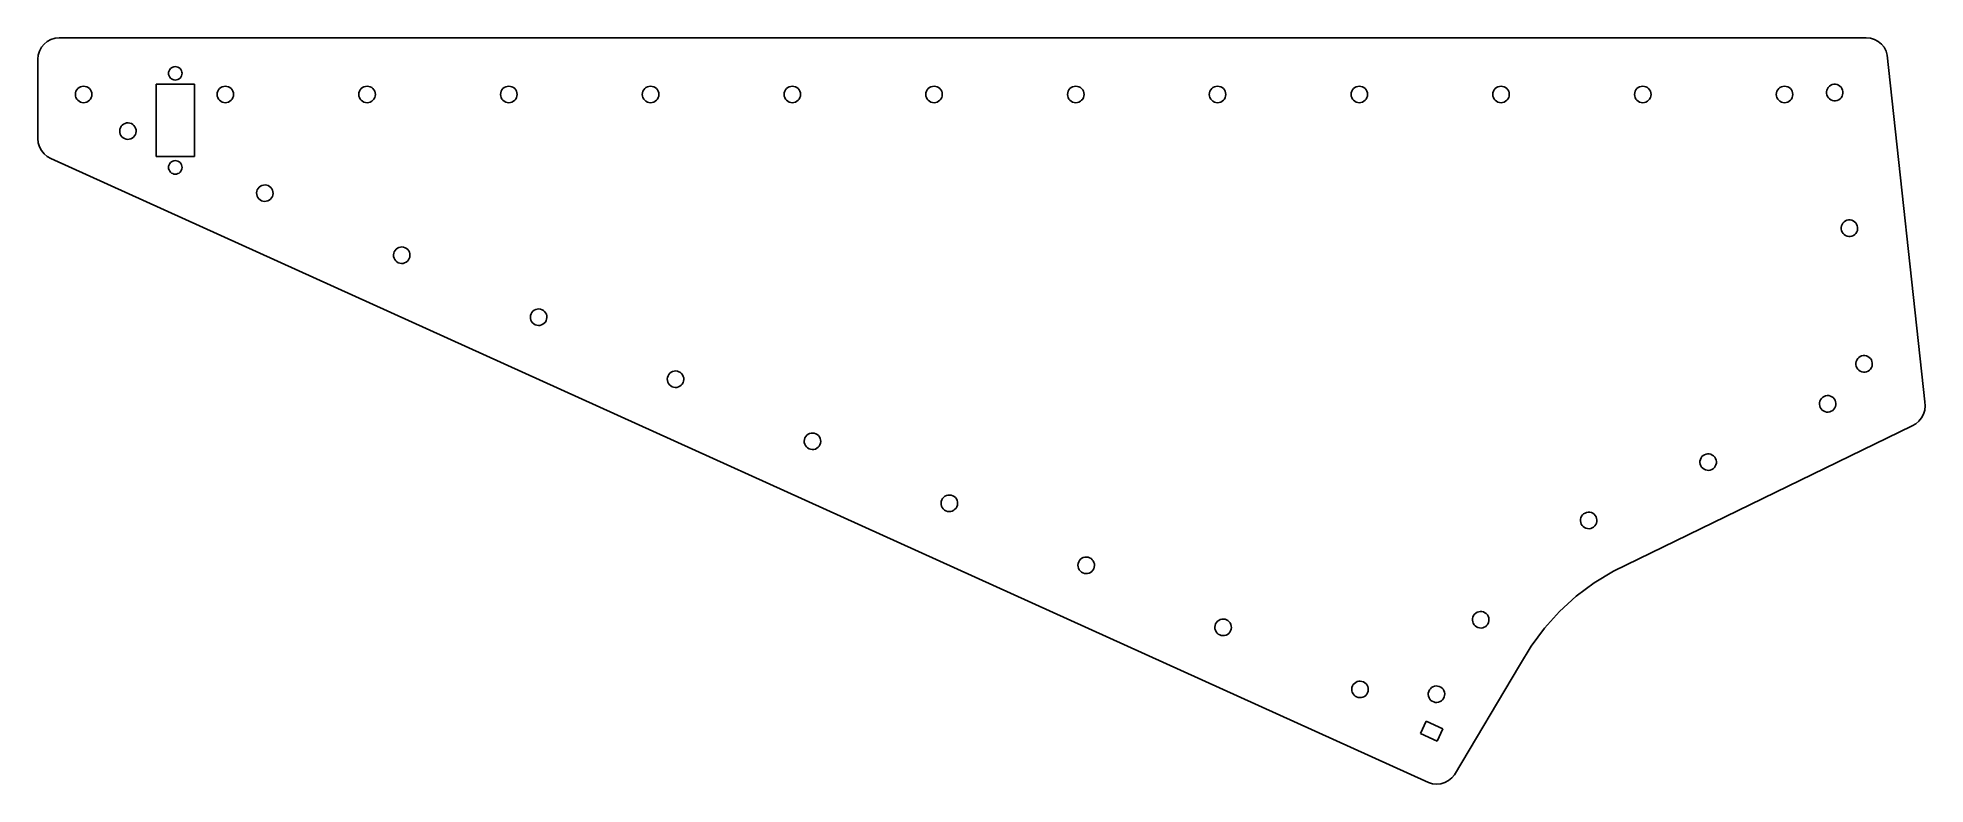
# Model space of a CAD drawing. Header units: metres. Extents: x 0 to 412, y -163 to 0.
import ezdxf

# ---------------------------------------------------------------- set-up
doc = ezdxf.new("R2010")
doc.units = ezdxf.units.M

msp = doc.modelspace()

# ---------------------------------------------------------------- linework, layer by layer
for p, q in [((4.67499, 0), (3.76295, -0.08983)), ((398.823, 0), (4.67499, 0)), ((399.735, -0.08983), (398.823, 0)), ((0.08983, -3.76295), (0, -4.67499)), ((0.35586, -2.88596), (0.08983, -3.76295)), ((0.78787, -2.0777), (0.35586, -2.88596)), ((1.36928, -1.36928), (0.78787, -2.0777)), ((2.0777, -0.78787), (1.36928, -1.36928)), ((2.88596, -0.35586), (2.0777, -0.78787)), ((3.76295, -0.08983), (2.88596, -0.35586)), ((400.612, -0.35586), (399.735, -0.08983)), ((401.42, -0.78787), (400.612, -0.35586)), ((402.129, -1.36928), (401.42, -0.78787)), ((402.71, -2.0777), (402.129, -1.36928)), ((403.142, -2.88596), (402.71, -2.0777)), ((403.408, -3.76295), (403.142, -2.88596)), ((411.602, -79.3262), (403.408, -3.76295)), ((0, -4.67499), (0, -21.9875)), ((28.525, -7.75), (28.5533, -7.46225)), ((28.5533, -8.03775), (28.525, -7.75)), ((28.5533, -7.46225), (28.6373, -7.18555)), ((28.6373, -8.31445), (28.5533, -8.03775)), ((28.6373, -7.18555), (28.7736, -6.93054)), ((28.7736, -6.93054), (28.957, -6.70703)), ((28.957, -6.70703), (29.1805, -6.52359)), ((29.1805, -6.52359), (29.4355, -6.38728)), ((29.4355, -6.38728), (29.7122, -6.30334)), ((29.7122, -6.30334), (30, -6.27501)), ((30, -6.27501), (30.2878, -6.30334)), ((30.2878, -6.30334), (30.5645, -6.38728)), ((30.5645, -6.38728), (30.8195, -6.52359)), ((30.8195, -6.52359), (31.043, -6.70703)), ((31.043, -6.70703), (31.2264, -6.93054)), ((31.2264, -6.93054), (31.3627, -7.18555)), ((31.3627, -7.18555), (31.4467, -7.46225)), ((31.4467, -8.03775), (31.3627, -8.31445)), ((31.4467, -7.46225), (31.475, -7.75)), ((31.475, -7.75), (31.4467, -8.03775)), ((8.20001, -12.35), (8.23459, -11.9988)), ((8.23459, -12.7011), (8.20001, -12.35)), ((8.23459, -11.9988), (8.33702, -11.6612)), ((8.33702, -11.6612), (8.50336, -11.35)), ((8.50336, -11.35), (8.72722, -11.0772)), ((8.72722, -11.0772), (8.99998, -10.8533)), ((8.99998, -10.8533), (9.31117, -10.687)), ((9.31117, -10.687), (9.64885, -10.5846)), ((9.64885, -10.5846), (10, -10.55)), ((10, -10.55), (10.3512, -10.5846)), ((10.3512, -10.5846), (10.6888, -10.687)), ((10.6888, -10.687), (11, -10.8533)), ((11, -10.8533), (11.2728, -11.0772)), ((11.2728, -11.0772), (11.4966, -11.35)), ((11.4966, -11.35), (11.663, -11.6612)), ((11.663, -11.6612), (11.7654, -11.9988)), ((11.7654, -11.9988), (11.8, -12.35)), ((11.8, -12.35), (11.7654, -12.7011)), ((25.8, -25.9), (25.8, -10.1)), ((25.8, -10.1), (34.2, -10.1)), ((28.7736, -8.56946), (28.6373, -8.31445)), ((28.957, -8.79297), (28.7736, -8.56946)), ((29.1805, -8.97641), (28.957, -8.79297)), ((29.4355, -9.11272), (29.1805, -8.97641)), ((29.7122, -9.19666), (29.4355, -9.11272)), ((30, -9.22499), (29.7122, -9.19666)), ((30.2878, -9.19666), (30, -9.22499)), ((30.5645, -9.11272), (30.2878, -9.19666)), ((30.8195, -8.97641), (30.5645, -9.11272)), ((31.043, -8.79297), (30.8195, -8.97641)), ((31.2264, -8.56946), (31.043, -8.79297)), ((31.3627, -8.31445), (31.2264, -8.56946)), ((34.2, -10.1), (34.2, -25.9)), ((39.1167, -12.35), (39.1512, -11.9988)), ((39.1512, -12.7011), (39.1167, -12.35)), ((39.1512, -11.9988), (39.2537, -11.6612)), ((39.2537, -11.6612), (39.42, -11.35)), ((39.42, -11.35), (39.6439, -11.0772)), ((39.6439, -11.0772), (39.9166, -10.8533)), ((39.9166, -10.8533), (40.2278, -10.687)), ((40.2278, -10.687), (40.5655, -10.5846)), ((40.5655, -10.5846), (40.9167, -10.55)), ((40.9167, -10.55), (41.2678, -10.5846)), ((41.2678, -10.5846), (41.6055, -10.687)), ((41.6055, -10.687), (41.9167, -10.8533)), ((41.9167, -10.8533), (42.1894, -11.0772)), ((42.1894, -11.0772), (42.4133, -11.35)), ((42.4133, -11.35), (42.5796, -11.6612)), ((42.5796, -11.6612), (42.6821, -11.9988)), ((42.6821, -11.9988), (42.7166, -12.35)), ((42.7166, -12.35), (42.6821, -12.7011)), ((70.0333, -12.35), (70.0679, -11.9988)), ((70.0679, -12.7011), (70.0333, -12.35)), ((70.0679, -11.9988), (70.1703, -11.6612)), ((70.1703, -11.6612), (70.3367, -11.35)), ((70.3367, -11.35), (70.5605, -11.0772)), ((70.5605, -11.0772), (70.8333, -10.8533)), ((70.8333, -10.8533), (71.1445, -10.687)), ((71.1445, -10.687), (71.4822, -10.5846)), ((71.4822, -10.5846), (71.8333, -10.55)), ((71.8333, -10.55), (72.1845, -10.5846)), ((72.1845, -10.5846), (72.5222, -10.687)), ((72.5222, -10.687), (72.8333, -10.8533)), ((72.8333, -10.8533), (73.1061, -11.0772)), ((73.1061, -11.0772), (73.33, -11.35)), ((73.33, -11.35), (73.4963, -11.6612)), ((73.4963, -11.6612), (73.5987, -11.9988)), ((73.5987, -11.9988), (73.6333, -12.35)), ((73.6333, -12.35), (73.5987, -12.7011)), ((100.95, -12.35), (100.985, -11.9988)), ((100.985, -12.7011), (100.95, -12.35)), ((100.985, -11.9988), (101.087, -11.6612)), ((101.087, -11.6612), (101.253, -11.35)), ((101.253, -11.35), (101.477, -11.0772)), ((101.477, -11.0772), (101.75, -10.8533)), ((101.75, -10.8533), (102.061, -10.687)), ((102.061, -10.687), (102.399, -10.5846)), ((102.399, -10.5846), (102.75, -10.55)), ((102.75, -10.55), (103.101, -10.5846)), ((103.101, -10.5846), (103.439, -10.687)), ((103.439, -10.687), (103.75, -10.8533)), ((103.75, -10.8533), (104.023, -11.0772)), ((104.023, -11.0772), (104.247, -11.35)), ((104.247, -11.35), (104.413, -11.6612)), ((104.413, -11.6612), (104.515, -11.9988)), ((104.515, -11.9988), (104.55, -12.35)), ((104.55, -12.35), (104.515, -12.7011)), ((131.867, -12.35), (131.901, -11.9988)), ((131.901, -12.7011), (131.867, -12.35)), ((131.901, -11.9988), (132.004, -11.6612)), ((132.004, -11.6612), (132.17, -11.35)), ((132.17, -11.35), (132.394, -11.0772)), ((132.394, -11.0772), (132.667, -10.8533)), ((132.667, -10.8533), (132.978, -10.687)), ((132.978, -10.687), (133.316, -10.5846)), ((133.316, -10.5846), (133.667, -10.55)), ((133.667, -10.55), (134.018, -10.5846)), ((134.018, -10.5846), (134.355, -10.687)), ((134.355, -10.687), (134.667, -10.8533)), ((134.667, -10.8533), (134.939, -11.0772)), ((134.939, -11.0772), (135.163, -11.35)), ((135.163, -11.35), (135.33, -11.6612)), ((135.33, -11.6612), (135.432, -11.9988)), ((135.432, -11.9988), (135.467, -12.35)), ((135.467, -12.35), (135.432, -12.7011)), ((162.783, -12.35), (162.818, -11.9988)), ((162.818, -12.7011), (162.783, -12.35)), ((162.818, -11.9988), (162.92, -11.6612)), ((162.92, -11.6612), (163.087, -11.35)), ((163.087, -11.35), (163.311, -11.0772)), ((163.311, -11.0772), (163.583, -10.8533)), ((163.583, -10.8533), (163.895, -10.687)), ((163.895, -10.687), (164.232, -10.5846)), ((164.232, -10.5846), (164.583, -10.55)), ((164.583, -10.55), (164.934, -10.5846)), ((164.934, -10.5846), (165.272, -10.687)), ((165.272, -10.687), (165.583, -10.8533)), ((165.583, -10.8533), (165.856, -11.0772)), ((165.856, -11.0772), (166.08, -11.35)), ((166.08, -11.35), (166.246, -11.6612)), ((166.246, -11.6612), (166.349, -11.9988)), ((166.349, -11.9988), (166.383, -12.35)), ((166.383, -12.35), (166.349, -12.7011)), ((193.7, -12.35), (193.735, -11.9988)), ((193.735, -12.7011), (193.7, -12.35)), ((193.735, -11.9988), (193.837, -11.6612)), ((193.837, -11.6612), (194.003, -11.35)), ((194.003, -11.35), (194.227, -11.0772)), ((194.227, -11.0772), (194.5, -10.8533)), ((194.5, -10.8533), (194.811, -10.687)), ((194.811, -10.687), (195.149, -10.5846)), ((195.149, -10.5846), (195.5, -10.55)), ((195.5, -10.55), (195.851, -10.5846)), ((195.851, -10.5846), (196.189, -10.687)), ((196.189, -10.687), (196.5, -10.8533)), ((196.5, -10.8533), (196.773, -11.0772)), ((196.773, -11.0772), (196.997, -11.35)), ((196.997, -11.35), (197.163, -11.6612)), ((197.163, -11.6612), (197.265, -11.9988)), ((197.265, -11.9988), (197.3, -12.35)), ((197.3, -12.35), (197.265, -12.7011)), ((224.617, -12.35), (224.651, -11.9988)), ((224.651, -12.7011), (224.617, -12.35)), ((224.651, -11.9988), (224.754, -11.6612)), ((224.754, -11.6612), (224.92, -11.35)), ((224.92, -11.35), (225.144, -11.0772)), ((225.144, -11.0772), (225.417, -10.8533)), ((225.417, -10.8533), (225.728, -10.687)), ((225.728, -10.687), (226.066, -10.5846)), ((226.066, -10.5846), (226.417, -10.55)), ((226.417, -10.55), (226.768, -10.5846)), ((226.768, -10.5846), (227.105, -10.687)), ((227.105, -10.687), (227.417, -10.8533)), ((227.417, -10.8533), (227.689, -11.0772)), ((227.689, -11.0772), (227.913, -11.35)), ((227.913, -11.35), (228.08, -11.6612)), ((228.08, -11.6612), (228.182, -11.9988)), ((228.182, -11.9988), (228.217, -12.35)), ((228.217, -12.35), (228.182, -12.7011)), ((255.533, -12.35), (255.568, -11.9988)), ((255.568, -12.7011), (255.533, -12.35)), ((255.568, -11.9988), (255.67, -11.6612)), ((255.67, -11.6612), (255.837, -11.35)), ((255.837, -11.35), (256.061, -11.0772)), ((256.061, -11.0772), (256.333, -10.8533)), ((256.333, -10.8533), (256.645, -10.687)), ((256.645, -10.687), (256.982, -10.5846)), ((256.982, -10.5846), (257.333, -10.55)), ((257.333, -10.55), (257.684, -10.5846)), ((257.684, -10.5846), (258.022, -10.687)), ((258.022, -10.687), (258.333, -10.8533)), ((258.333, -10.8533), (258.606, -11.0772)), ((258.606, -11.0772), (258.83, -11.35)), ((258.83, -11.35), (258.996, -11.6612)), ((258.996, -11.6612), (259.099, -11.9988)), ((259.099, -11.9988), (259.133, -12.35)), ((259.133, -12.35), (259.099, -12.7011)), ((286.45, -12.35), (286.485, -11.9988)), ((286.485, -12.7011), (286.45, -12.35)), ((286.485, -11.9988), (286.587, -11.6612)), ((286.587, -11.6612), (286.753, -11.35)), ((286.753, -11.35), (286.977, -11.0772)), ((286.977, -11.0772), (287.25, -10.8533)), ((287.25, -10.8533), (287.561, -10.687)), ((287.561, -10.687), (287.899, -10.5846)), ((287.899, -10.5846), (288.25, -10.55)), ((288.25, -10.55), (288.601, -10.5846)), ((288.601, -10.5846), (288.939, -10.687)), ((288.939, -10.687), (289.25, -10.8533)), ((289.25, -10.8533), (289.523, -11.0772)), ((289.523, -11.0772), (289.747, -11.35)), ((289.747, -11.35), (289.913, -11.6612)), ((289.913, -11.6612), (290.015, -11.9988)), ((290.015, -11.9988), (290.05, -12.35)), ((290.05, -12.35), (290.015, -12.7011)), ((317.367, -12.35), (317.401, -11.9988)), ((317.401, -12.7011), (317.367, -12.35)), ((317.401, -11.9988), (317.504, -11.6612)), ((317.504, -11.6612), (317.67, -11.35)), ((317.67, -11.35), (317.894, -11.0772)), ((317.894, -11.0772), (318.167, -10.8533)), ((318.167, -10.8533), (318.478, -10.687)), ((318.478, -10.687), (318.816, -10.5846)), ((318.816, -10.5846), (319.167, -10.55)), ((319.167, -10.55), (319.518, -10.5846)), ((319.518, -10.5846), (319.855, -10.687)), ((319.855, -10.687), (320.167, -10.8533)), ((320.167, -10.8533), (320.439, -11.0772)), ((320.439, -11.0772), (320.663, -11.35)), ((320.663, -11.35), (320.83, -11.6612)), ((320.83, -11.6612), (320.932, -11.9988)), ((320.932, -11.9988), (320.967, -12.35)), ((320.967, -12.35), (320.932, -12.7011)), ((348.283, -12.35), (348.318, -11.9988)), ((348.318, -12.7011), (348.283, -12.35)), ((348.318, -11.9988), (348.42, -11.6612)), ((348.42, -11.6612), (348.587, -11.35)), ((348.587, -11.35), (348.811, -11.0772)), ((348.811, -11.0772), (349.083, -10.8533)), ((349.083, -10.8533), (349.395, -10.687)), ((349.395, -10.687), (349.732, -10.5846)), ((349.732, -10.5846), (350.083, -10.55)), ((350.083, -10.55), (350.434, -10.5846)), ((350.434, -10.5846), (350.772, -10.687)), ((350.772, -10.687), (351.083, -10.8533)), ((351.083, -10.8533), (351.356, -11.0772)), ((351.356, -11.0772), (351.58, -11.35)), ((351.58, -11.35), (351.746, -11.6612)), ((351.746, -11.6612), (351.849, -11.9988)), ((351.849, -11.9988), (351.883, -12.35)), ((351.883, -12.35), (351.849, -12.7011)), ((379.2, -12.35), (379.235, -11.9988)), ((379.235, -12.7011), (379.2, -12.35)), ((379.235, -11.9988), (379.337, -11.6612)), ((379.337, -11.6612), (379.503, -11.35)), ((379.503, -11.35), (379.727, -11.0772)), ((379.727, -11.0772), (380, -10.8533)), ((380, -10.8533), (380.311, -10.687)), ((380.311, -10.687), (380.649, -10.5846)), ((380.649, -10.5846), (381, -10.55)), ((381, -10.55), (381.351, -10.5846)), ((381.351, -10.5846), (381.689, -10.687)), ((381.689, -10.687), (382, -10.8533)), ((382, -10.8533), (382.273, -11.0772)), ((382.273, -11.0772), (382.497, -11.35)), ((382.497, -11.35), (382.663, -11.6612)), ((382.663, -11.6612), (382.765, -11.9988)), ((382.765, -11.9988), (382.8, -12.35)), ((382.8, -12.35), (382.765, -12.7011)), ((390.151, -11.7713), (390.216, -11.4245)), ((390.154, -12.1241), (390.151, -11.7713)), ((390.226, -12.4695), (390.154, -12.1241)), ((390.216, -11.4245), (390.348, -11.0972)), ((390.348, -11.0972), (390.541, -10.8019)), ((390.541, -10.8019), (390.788, -10.5499)), ((390.788, -10.5499), (391.08, -10.351)), ((391.08, -10.351), (391.404, -10.2128)), ((391.404, -10.2128), (391.75, -10.1406)), ((391.75, -10.1406), (392.102, -10.1371)), ((392.102, -10.1371), (392.449, -10.2025)), ((392.449, -10.2025), (392.776, -10.3343)), ((392.776, -10.3343), (393.072, -10.5275)), ((393.072, -10.5275), (393.324, -10.7745)), ((393.324, -10.7745), (393.523, -11.066)), ((393.523, -11.066), (393.661, -11.3906)), ((393.661, -11.3906), (393.733, -11.736)), ((393.737, -12.0889), (393.671, -12.4356)), ((393.733, -11.736), (393.737, -12.0889)), ((8.33702, -13.0388), (8.23459, -12.7011)), ((8.50336, -13.35), (8.33702, -13.0388)), ((8.72722, -13.6228), (8.50336, -13.35)), ((8.99998, -13.8466), (8.72722, -13.6228)), ((9.31117, -14.013), (8.99998, -13.8466)), ((9.64885, -14.1154), (9.31117, -14.013)), ((10, -14.15), (9.64885, -14.1154)), ((10.3512, -14.1154), (10, -14.15)), ((10.6888, -14.013), (10.3512, -14.1154)), ((11, -13.8466), (10.6888, -14.013)), ((11.2728, -13.6228), (11, -13.8466)), ((11.4966, -13.35), (11.2728, -13.6228)), ((11.663, -13.0388), (11.4966, -13.35)), ((11.7654, -12.7011), (11.663, -13.0388)), ((39.2537, -13.0388), (39.1512, -12.7011)), ((39.42, -13.35), (39.2537, -13.0388)), ((39.6439, -13.6228), (39.42, -13.35)), ((39.9166, -13.8466), (39.6439, -13.6228)), ((40.2278, -14.013), (39.9166, -13.8466)), ((40.5655, -14.1154), (40.2278, -14.013)), ((40.9167, -14.15), (40.5655, -14.1154)), ((41.2678, -14.1154), (40.9167, -14.15)), ((41.6055, -14.013), (41.2678, -14.1154)), ((41.9167, -13.8466), (41.6055, -14.013)), ((42.1894, -13.6228), (41.9167, -13.8466)), ((42.4133, -13.35), (42.1894, -13.6228)), ((42.5796, -13.0388), (42.4133, -13.35)), ((42.6821, -12.7011), (42.5796, -13.0388)), ((70.1703, -13.0388), (70.0679, -12.7011)), ((70.3367, -13.35), (70.1703, -13.0388)), ((70.5605, -13.6228), (70.3367, -13.35)), ((70.8333, -13.8466), (70.5605, -13.6228)), ((71.1445, -14.013), (70.8333, -13.8466)), ((71.4822, -14.1154), (71.1445, -14.013)), ((71.8333, -14.15), (71.4822, -14.1154)), ((72.1845, -14.1154), (71.8333, -14.15)), ((72.5222, -14.013), (72.1845, -14.1154)), ((72.8333, -13.8466), (72.5222, -14.013)), ((73.1061, -13.6228), (72.8333, -13.8466)), ((73.33, -13.35), (73.1061, -13.6228)), ((73.4963, -13.0388), (73.33, -13.35)), ((73.5987, -12.7011), (73.4963, -13.0388)), ((101.087, -13.0388), (100.985, -12.7011)), ((101.253, -13.35), (101.087, -13.0388)), ((101.477, -13.6228), (101.253, -13.35)), ((101.75, -13.8466), (101.477, -13.6228)), ((102.061, -14.013), (101.75, -13.8466)), ((102.399, -14.1154), (102.061, -14.013)), ((102.75, -14.15), (102.399, -14.1154)), ((103.101, -14.1154), (102.75, -14.15)), ((103.439, -14.013), (103.101, -14.1154)), ((103.75, -13.8466), (103.439, -14.013)), ((104.023, -13.6228), (103.75, -13.8466)), ((104.247, -13.35), (104.023, -13.6228)), ((104.413, -13.0388), (104.247, -13.35)), ((104.515, -12.7011), (104.413, -13.0388)), ((132.004, -13.0388), (131.901, -12.7011)), ((132.17, -13.35), (132.004, -13.0388)), ((132.394, -13.6228), (132.17, -13.35)), ((132.667, -13.8466), (132.394, -13.6228)), ((132.978, -14.013), (132.667, -13.8466)), ((133.316, -14.1154), (132.978, -14.013)), ((133.667, -14.15), (133.316, -14.1154)), ((134.018, -14.1154), (133.667, -14.15)), ((134.355, -14.013), (134.018, -14.1154)), ((134.667, -13.8466), (134.355, -14.013)), ((134.939, -13.6228), (134.667, -13.8466)), ((135.163, -13.35), (134.939, -13.6228)), ((135.33, -13.0388), (135.163, -13.35)), ((135.432, -12.7011), (135.33, -13.0388)), ((162.92, -13.0388), (162.818, -12.7011)), ((163.087, -13.35), (162.92, -13.0388)), ((163.311, -13.6228), (163.087, -13.35)), ((163.583, -13.8466), (163.311, -13.6228)), ((163.895, -14.013), (163.583, -13.8466)), ((164.232, -14.1154), (163.895, -14.013)), ((164.583, -14.15), (164.232, -14.1154)), ((164.934, -14.1154), (164.583, -14.15)), ((165.272, -14.013), (164.934, -14.1154)), ((165.583, -13.8466), (165.272, -14.013)), ((165.856, -13.6228), (165.583, -13.8466)), ((166.08, -13.35), (165.856, -13.6228)), ((166.246, -13.0388), (166.08, -13.35)), ((166.349, -12.7011), (166.246, -13.0388)), ((193.837, -13.0388), (193.735, -12.7011)), ((194.003, -13.35), (193.837, -13.0388)), ((194.227, -13.6228), (194.003, -13.35)), ((194.5, -13.8466), (194.227, -13.6228)), ((194.811, -14.013), (194.5, -13.8466)), ((195.149, -14.1154), (194.811, -14.013)), ((195.5, -14.15), (195.149, -14.1154)), ((195.851, -14.1154), (195.5, -14.15)), ((196.189, -14.013), (195.851, -14.1154)), ((196.5, -13.8466), (196.189, -14.013)), ((196.773, -13.6228), (196.5, -13.8466)), ((196.997, -13.35), (196.773, -13.6228)), ((197.163, -13.0388), (196.997, -13.35)), ((197.265, -12.7011), (197.163, -13.0388)), ((224.754, -13.0388), (224.651, -12.7011)), ((224.92, -13.35), (224.754, -13.0388)), ((225.144, -13.6228), (224.92, -13.35)), ((225.417, -13.8466), (225.144, -13.6228)), ((225.728, -14.013), (225.417, -13.8466)), ((226.066, -14.1154), (225.728, -14.013)), ((226.417, -14.15), (226.066, -14.1154)), ((226.768, -14.1154), (226.417, -14.15)), ((227.105, -14.013), (226.768, -14.1154)), ((227.417, -13.8466), (227.105, -14.013)), ((227.689, -13.6228), (227.417, -13.8466)), ((227.913, -13.35), (227.689, -13.6228)), ((228.08, -13.0388), (227.913, -13.35)), ((228.182, -12.7011), (228.08, -13.0388)), ((255.67, -13.0388), (255.568, -12.7011)), ((255.837, -13.35), (255.67, -13.0388)), ((256.061, -13.6228), (255.837, -13.35)), ((256.333, -13.8466), (256.061, -13.6228)), ((256.645, -14.013), (256.333, -13.8466)), ((256.982, -14.1154), (256.645, -14.013)), ((257.333, -14.15), (256.982, -14.1154)), ((257.684, -14.1154), (257.333, -14.15)), ((258.022, -14.013), (257.684, -14.1154)), ((258.333, -13.8466), (258.022, -14.013)), ((258.606, -13.6228), (258.333, -13.8466)), ((258.83, -13.35), (258.606, -13.6228)), ((258.996, -13.0388), (258.83, -13.35)), ((259.099, -12.7011), (258.996, -13.0388)), ((286.587, -13.0388), (286.485, -12.7011)), ((286.753, -13.35), (286.587, -13.0388)), ((286.977, -13.6228), (286.753, -13.35)), ((287.25, -13.8466), (286.977, -13.6228)), ((287.561, -14.013), (287.25, -13.8466)), ((287.899, -14.1154), (287.561, -14.013)), ((288.25, -14.15), (287.899, -14.1154)), ((288.601, -14.1154), (288.25, -14.15)), ((288.939, -14.013), (288.601, -14.1154)), ((289.25, -13.8466), (288.939, -14.013)), ((289.523, -13.6228), (289.25, -13.8466)), ((289.747, -13.35), (289.523, -13.6228)), ((289.913, -13.0388), (289.747, -13.35)), ((290.015, -12.7011), (289.913, -13.0388)), ((317.504, -13.0388), (317.401, -12.7011)), ((317.67, -13.35), (317.504, -13.0388)), ((317.894, -13.6228), (317.67, -13.35)), ((318.167, -13.8466), (317.894, -13.6228)), ((318.478, -14.013), (318.167, -13.8466)), ((318.816, -14.1154), (318.478, -14.013)), ((319.167, -14.15), (318.816, -14.1154)), ((319.518, -14.1154), (319.167, -14.15)), ((319.855, -14.013), (319.518, -14.1154)), ((320.167, -13.8466), (319.855, -14.013)), ((320.439, -13.6228), (320.167, -13.8466)), ((320.663, -13.35), (320.439, -13.6228)), ((320.83, -13.0388), (320.663, -13.35)), ((320.932, -12.7011), (320.83, -13.0388)), ((348.42, -13.0388), (348.318, -12.7011)), ((348.587, -13.35), (348.42, -13.0388)), ((348.811, -13.6228), (348.587, -13.35)), ((349.083, -13.8466), (348.811, -13.6228)), ((349.395, -14.013), (349.083, -13.8466)), ((349.732, -14.1154), (349.395, -14.013)), ((350.083, -14.15), (349.732, -14.1154)), ((350.434, -14.1154), (350.083, -14.15)), ((350.772, -14.013), (350.434, -14.1154)), ((351.083, -13.8466), (350.772, -14.013)), ((351.356, -13.6228), (351.083, -13.8466)), ((351.58, -13.35), (351.356, -13.6228)), ((351.746, -13.0388), (351.58, -13.35)), ((351.849, -12.7011), (351.746, -13.0388)), ((379.337, -13.0388), (379.235, -12.7011)), ((379.503, -13.35), (379.337, -13.0388)), ((379.727, -13.6228), (379.503, -13.35)), ((380, -13.8466), (379.727, -13.6228)), ((380.311, -14.013), (380, -13.8466)), ((380.649, -14.1154), (380.311, -14.013)), ((381, -14.15), (380.649, -14.1154)), ((381.351, -14.1154), (381, -14.15)), ((381.689, -14.013), (381.351, -14.1154)), ((382, -13.8466), (381.689, -14.013)), ((382.273, -13.6228), (382, -13.8466)), ((382.497, -13.35), (382.273, -13.6228)), ((382.663, -13.0388), (382.497, -13.35)), ((382.765, -12.7011), (382.663, -13.0388)), ((390.365, -12.7941), (390.226, -12.4695)), ((390.563, -13.0856), (390.365, -12.7941)), ((390.815, -13.3326), (390.563, -13.0856)), ((391.111, -13.5258), (390.815, -13.3326)), ((391.438, -13.6576), (391.111, -13.5258)), ((391.785, -13.723), (391.438, -13.6576)), ((392.138, -13.7196), (391.785, -13.723)), ((392.483, -13.6473), (392.138, -13.7196)), ((392.808, -13.5091), (392.483, -13.6473)), ((393.099, -13.3102), (392.808, -13.5091)), ((393.346, -13.0582), (393.099, -13.3102)), ((393.539, -12.7629), (393.346, -13.0582)), ((393.671, -12.4356), (393.539, -12.7629)), ((17.8704, -20.2904), (17.9164, -19.9406)), ((17.8936, -20.6425), (17.8704, -20.2904)), ((17.9164, -19.9406), (18.0297, -19.6064)), ((18.0297, -19.6064), (18.2061, -19.3008)), ((18.2061, -19.3008), (18.4387, -19.0354)), ((18.4387, -19.0354), (18.7186, -18.8205)), ((18.7186, -18.8205), (19.035, -18.6644)), ((19.035, -18.6644), (19.3758, -18.573)), ((19.3758, -18.573), (19.7279, -18.5498)), ((19.7279, -18.5498), (20.0778, -18.5957)), ((20.0778, -18.5957), (20.4119, -18.7091)), ((20.4119, -18.7091), (20.7175, -18.8854)), ((20.7175, -18.8854), (20.9829, -19.118)), ((20.9829, -19.118), (21.1978, -19.3979)), ((21.1978, -19.3979), (21.3539, -19.7143)), ((21.3539, -19.7143), (21.4454, -20.0551)), ((21.4685, -20.4072), (21.4226, -20.7571)), ((21.4454, -20.0551), (21.4685, -20.4072)), ((0, -21.9875), (0.08983, -22.8996)), ((0.08983, -22.8996), (0.35586, -23.7766)), ((0.35586, -23.7766), (0.78787, -24.5848)), ((0.78787, -24.5848), (1.36928, -25.2933)), ((17.985, -20.9833), (17.8936, -20.6425)), ((18.1412, -21.2998), (17.985, -20.9833)), ((18.3561, -21.5797), (18.1412, -21.2998)), ((18.6214, -21.8122), (18.3561, -21.5797)), ((18.9271, -21.9886), (18.6214, -21.8122)), ((19.2612, -22.1019), (18.9271, -21.9886)), ((19.6111, -22.1479), (19.2612, -22.1019)), ((19.9632, -22.1247), (19.6111, -22.1479)), ((20.304, -22.0333), (19.9632, -22.1247)), ((20.6204, -21.8771), (20.304, -22.0333)), ((20.9003, -21.6622), (20.6204, -21.8771)), ((21.1329, -21.3969), (20.9003, -21.6622)), ((21.3092, -21.0912), (21.1329, -21.3969)), ((21.4226, -20.7571), (21.3092, -21.0912)), ((1.36928, -25.2933), (2.0777, -25.8747)), ((2.0777, -25.8747), (2.88596, -26.3067)), ((2.88596, -26.3067), (303.336, -162.341)), ((34.2, -25.9), (25.8, -25.9)), ((28.525, -28.25), (28.5533, -27.9622)), ((28.5533, -28.5378), (28.525, -28.25)), ((28.5533, -27.9622), (28.6373, -27.6855)), ((28.6373, -28.8145), (28.5533, -28.5378)), ((28.6373, -27.6855), (28.7736, -27.4305)), ((28.7736, -29.0695), (28.6373, -28.8145)), ((28.7736, -27.4305), (28.957, -27.207)), ((28.957, -27.207), (29.1805, -27.0236)), ((29.1805, -27.0236), (29.4355, -26.8873)), ((29.4355, -26.8873), (29.7122, -26.8033)), ((29.7122, -26.8033), (30, -26.775)), ((30, -26.775), (30.2878, -26.8033)), ((30.2878, -26.8033), (30.5645, -26.8873)), ((30.5645, -26.8873), (30.8195, -27.0236)), ((30.8195, -27.0236), (31.043, -27.207)), ((31.043, -27.207), (31.2264, -27.4305)), ((31.2264, -27.4305), (31.3627, -27.6855)), ((31.3627, -28.8145), (31.2264, -29.0695)), ((31.3627, -27.6855), (31.4467, -27.9622)), ((31.4467, -28.5378), (31.3627, -28.8145)), ((31.4467, -27.9622), (31.475, -28.25)), ((31.475, -28.25), (31.4467, -28.5378)), ((28.957, -29.293), (28.7736, -29.0695)), ((29.1805, -29.4764), (28.957, -29.293)), ((29.4355, -29.6127), (29.1805, -29.4764)), ((29.7122, -29.6967), (29.4355, -29.6127)), ((30, -29.725), (29.7122, -29.6967)), ((30.2878, -29.6967), (30, -29.725)), ((30.5645, -29.6127), (30.2878, -29.6967)), ((30.8195, -29.4764), (30.5645, -29.6127)), ((31.043, -29.293), (30.8195, -29.4764)), ((31.2264, -29.0695), (31.043, -29.293)), ((47.8896, -33.126), (48.066, -32.8204)), ((48.066, -32.8204), (48.2986, -32.555)), ((48.2986, -32.555), (48.5784, -32.3401)), ((48.5784, -32.3401), (48.8949, -32.184)), ((48.8949, -32.184), (49.2357, -32.0926)), ((49.2357, -32.0926), (49.5878, -32.0694)), ((49.5878, -32.0694), (49.9377, -32.1154)), ((49.9377, -32.1154), (50.2718, -32.2287)), ((50.2718, -32.2287), (50.5774, -32.405)), ((50.5774, -32.405), (50.8428, -32.6376)), ((50.8428, -32.6376), (51.0577, -32.9175)), ((51.0577, -32.9175), (51.2138, -33.2339)), ((47.7303, -33.81), (47.7763, -33.4602)), ((47.7535, -34.1621), (47.7303, -33.81)), ((47.8449, -34.5029), (47.7535, -34.1621)), ((47.7763, -33.4602), (47.8896, -33.126)), ((48.0011, -34.8194), (47.8449, -34.5029)), ((48.216, -35.0993), (48.0011, -34.8194)), ((48.4813, -35.3319), (48.216, -35.0993)), ((48.787, -35.5082), (48.4813, -35.3319)), ((49.1211, -35.6215), (48.787, -35.5082)), ((49.471, -35.6675), (49.1211, -35.6215)), ((49.8231, -35.6443), (49.471, -35.6675)), ((50.1639, -35.5529), (49.8231, -35.6443)), ((50.4803, -35.3967), (50.1639, -35.5529)), ((50.7602, -35.1819), (50.4803, -35.3967)), ((50.9928, -34.9165), (50.7602, -35.1819)), ((51.1691, -34.6109), (50.9928, -34.9165)), ((51.2825, -34.2767), (51.1691, -34.6109)), ((51.2138, -33.2339), (51.3053, -33.5748)), ((51.3284, -33.9269), (51.2825, -34.2767)), ((51.3053, -33.5748), (51.3284, -33.9269)), ((393.357, -41.3412), (393.422, -40.9944)), ((393.422, -40.9944), (393.554, -40.6671)), ((393.554, -40.6671), (393.747, -40.3718)), ((393.747, -40.3718), (393.994, -40.1199)), ((393.994, -40.1199), (394.286, -39.921)), ((394.286, -39.921), (394.611, -39.7827)), ((394.611, -39.7827), (394.956, -39.7105)), ((394.956, -39.7105), (395.309, -39.707)), ((395.309, -39.707), (395.656, -39.7724)), ((395.656, -39.7724), (395.983, -39.9043)), ((395.983, -39.9043), (396.278, -40.0974)), ((396.278, -40.0974), (396.53, -40.3445)), ((396.53, -40.3445), (396.729, -40.6359)), ((396.729, -40.6359), (396.867, -40.9606)), ((396.867, -40.9606), (396.939, -41.3059)), ((393.36, -41.694), (393.357, -41.3412)), ((393.433, -42.0394), (393.36, -41.694)), ((393.571, -42.3641), (393.433, -42.0394)), ((393.77, -42.6555), (393.571, -42.3641)), ((394.022, -42.9026), (393.77, -42.6555)), ((394.317, -43.0957), (394.022, -42.9026)), ((394.644, -43.2275), (394.317, -43.0957)), ((394.991, -43.293), (394.644, -43.2275)), ((395.344, -43.2895), (394.991, -43.293)), ((395.689, -43.2173), (395.344, -43.2895)), ((396.014, -43.079), (395.689, -43.2173)), ((396.306, -42.8801), (396.014, -43.079)), ((396.553, -42.6281), (396.306, -42.8801)), ((396.746, -42.3328), (396.553, -42.6281)), ((396.878, -42.0055), (396.746, -42.3328)), ((396.943, -41.6588), (396.878, -42.0055)), ((396.939, -41.3059), (396.943, -41.6588)), ((77.5902, -47.3297), (77.6362, -46.9798)), ((77.6134, -47.6818), (77.5902, -47.3297)), ((77.7048, -48.0226), (77.6134, -47.6818)), ((77.6362, -46.9798), (77.7495, -46.6456)), ((77.861, -48.339), (77.7048, -48.0226)), ((77.7495, -46.6456), (77.9259, -46.34)), ((78.0759, -48.6189), (77.861, -48.339)), ((77.9259, -46.34), (78.1584, -46.0747)), ((78.3412, -48.8515), (78.0759, -48.6189)), ((78.1584, -46.0747), (78.4383, -45.8598)), ((78.6469, -49.0278), (78.3412, -48.8515)), ((78.4383, -45.8598), (78.7548, -45.7036)), ((78.981, -49.1412), (78.6469, -49.0278)), ((78.7548, -45.7036), (79.0956, -45.6122)), ((79.3309, -49.1871), (78.981, -49.1412)), ((79.0956, -45.6122), (79.4477, -45.589)), ((79.683, -49.1639), (79.3309, -49.1871)), ((79.4477, -45.589), (79.7975, -45.635)), ((80.0238, -49.0725), (79.683, -49.1639)), ((79.7975, -45.635), (80.1317, -45.7483)), ((80.3402, -48.9164), (80.0238, -49.0725)), ((80.1317, -45.7483), (80.4373, -45.9247)), ((80.6201, -48.7015), (80.3402, -48.9164)), ((80.4373, -45.9247), (80.7027, -46.1573)), ((80.8527, -48.4361), (80.6201, -48.7015)), ((80.7027, -46.1573), (80.9176, -46.4371)), ((81.029, -48.1305), (80.8527, -48.4361)), ((80.9176, -46.4371), (81.0737, -46.7536)), ((81.1423, -47.7964), (81.029, -48.1305)), ((81.0737, -46.7536), (81.1651, -47.0944)), ((81.1883, -47.4465), (81.1423, -47.7964)), ((81.1651, -47.0944), (81.1883, -47.4465)), ((107.45, -60.8493), (107.496, -60.4994)), ((107.473, -61.2014), (107.45, -60.8493)), ((107.565, -61.5422), (107.473, -61.2014)), ((107.496, -60.4994), (107.609, -60.1653)), ((107.721, -61.8586), (107.565, -61.5422)), ((107.609, -60.1653), (107.786, -59.8596)), ((107.786, -59.8596), (108.018, -59.5943)), ((108.018, -59.5943), (108.298, -59.3794)), ((108.298, -59.3794), (108.615, -59.2233)), ((108.615, -59.2233), (108.955, -59.1318)), ((108.955, -59.1318), (109.308, -59.1087)), ((109.308, -59.1087), (109.657, -59.1546)), ((109.657, -59.1546), (109.992, -59.268)), ((109.992, -59.268), (110.297, -59.4443)), ((110.297, -59.4443), (110.563, -59.6769)), ((110.563, -59.6769), (110.777, -59.9568)), ((110.889, -61.6501), (110.713, -61.9557)), ((110.777, -59.9568), (110.934, -60.2732)), ((111.002, -61.316), (110.889, -61.6501)), ((110.934, -60.2732), (111.025, -60.614)), ((111.048, -60.9661), (111.002, -61.316)), ((111.025, -60.614), (111.048, -60.9661)), ((107.936, -62.1385), (107.721, -61.8586)), ((108.201, -62.3711), (107.936, -62.1385)), ((108.507, -62.5474), (108.201, -62.3711)), ((108.841, -62.6608), (108.507, -62.5474)), ((109.191, -62.7067), (108.841, -62.6608)), ((109.543, -62.6836), (109.191, -62.7067)), ((109.884, -62.5921), (109.543, -62.6836)), ((110.2, -62.436), (109.884, -62.5921)), ((110.48, -62.2211), (110.2, -62.436)), ((110.713, -61.9557), (110.48, -62.2211)), ((396.761, -70.2371), (396.954, -69.9418)), ((396.954, -69.9418), (397.201, -69.6898)), ((397.201, -69.6898), (397.492, -69.4909)), ((397.492, -69.4909), (397.817, -69.3526)), ((397.817, -69.3526), (398.162, -69.2804)), ((398.162, -69.2804), (398.515, -69.2769)), ((398.515, -69.2769), (398.862, -69.3424)), ((398.862, -69.3424), (399.189, -69.4742)), ((399.189, -69.4742), (399.485, -69.6673)), ((399.485, -69.6673), (399.736, -69.9144)), ((399.736, -69.9144), (399.935, -70.2058)), ((137.31, -74.3689), (137.356, -74.019)), ((137.356, -74.019), (137.469, -73.6849)), ((137.469, -73.6849), (137.646, -73.3793)), ((137.646, -73.3793), (137.878, -73.1139)), ((137.878, -73.1139), (138.158, -72.899)), ((138.158, -72.899), (138.475, -72.7429)), ((138.475, -72.7429), (138.815, -72.6515)), ((138.815, -72.6515), (139.167, -72.6283)), ((139.167, -72.6283), (139.517, -72.6742)), ((139.517, -72.6742), (139.851, -72.7876)), ((139.851, -72.7876), (140.157, -72.9639)), ((140.157, -72.9639), (140.422, -73.1965)), ((140.422, -73.1965), (140.637, -73.4764)), ((140.637, -73.4764), (140.794, -73.7928)), ((140.794, -73.7928), (140.885, -74.1336)), ((396.563, -70.9111), (396.629, -70.5644)), ((396.567, -71.2639), (396.563, -70.9111)), ((396.639, -71.6093), (396.567, -71.2639)), ((396.629, -70.5644), (396.761, -70.2371)), ((396.777, -71.934), (396.639, -71.6093)), ((396.976, -72.2254), (396.777, -71.934)), ((397.228, -72.4725), (396.976, -72.2254)), ((397.524, -72.6656), (397.228, -72.4725)), ((397.851, -72.7975), (397.524, -72.6656)), ((398.198, -72.8629), (397.851, -72.7975)), ((398.55, -72.8594), (398.198, -72.8629)), ((398.896, -72.7872), (398.55, -72.8594)), ((399.22, -72.6489), (398.896, -72.7872)), ((399.512, -72.45), (399.22, -72.6489)), ((399.759, -72.1981), (399.512, -72.45)), ((399.952, -71.9028), (399.759, -72.1981)), ((399.935, -70.2058), (400.074, -70.5305)), ((400.084, -71.5755), (399.952, -71.9028)), ((400.074, -70.5305), (400.146, -70.8759)), ((400.149, -71.2287), (400.084, -71.5755)), ((400.146, -70.8759), (400.149, -71.2287)), ((137.333, -74.721), (137.31, -74.3689)), ((137.425, -75.0618), (137.333, -74.721)), ((137.581, -75.3783), (137.425, -75.0618)), ((137.796, -75.6581), (137.581, -75.3783)), ((138.061, -75.8907), (137.796, -75.6581)), ((138.367, -76.0671), (138.061, -75.8907)), ((138.701, -76.1804), (138.367, -76.0671)), ((139.051, -76.2264), (138.701, -76.1804)), ((139.403, -76.2032), (139.051, -76.2264)), ((139.744, -76.1118), (139.403, -76.2032)), ((140.06, -75.9556), (139.744, -76.1118)), ((140.34, -75.7407), (140.06, -75.9556)), ((140.572, -75.4754), (140.34, -75.7407)), ((140.749, -75.1698), (140.572, -75.4754)), ((140.862, -74.8356), (140.749, -75.1698)), ((140.908, -74.4857), (140.862, -74.8356)), ((140.885, -74.1336), (140.908, -74.4857)), ((389.319, -78.3535), (389.62, -78.1685)), ((389.62, -78.1685), (389.95, -78.0457)), ((389.95, -78.0457), (390.299, -77.9899)), ((390.299, -77.9899), (390.651, -78.003)), ((390.651, -78.003), (390.995, -78.0847)), ((390.995, -78.0847), (391.316, -78.2318)), ((388.612, -79.8961), (388.625, -79.5435)), ((388.668, -80.2445), (388.612, -79.8961)), ((388.625, -79.5435), (388.707, -79.2002)), ((388.79, -80.5753), (388.668, -80.2445)), ((388.707, -79.2002), (388.854, -78.8794)), ((388.975, -80.8758), (388.79, -80.5753)), ((388.854, -78.8794), (389.061, -78.5935)), ((389.215, -81.1344), (388.975, -80.8758)), ((389.061, -78.5935), (389.319, -78.3535)), ((389.501, -81.3412), (389.215, -81.1344)), ((389.822, -81.4883), (389.501, -81.3412)), ((390.165, -81.57), (389.822, -81.4883)), ((390.518, -81.5832), (390.165, -81.57)), ((390.866, -81.5273), (390.518, -81.5832)), ((391.197, -81.4045), (390.866, -81.5273)), ((391.498, -81.2195), (391.197, -81.4045)), ((391.316, -78.2318), (391.601, -78.4386)), ((391.756, -80.9795), (391.498, -81.2195)), ((391.601, -78.4386), (391.841, -78.6973)), ((391.963, -80.6936), (391.756, -80.9795)), ((391.841, -78.6973), (392.026, -78.9978)), ((392.11, -80.3728), (391.963, -80.6936)), ((392.026, -78.9978), (392.149, -79.3285)), ((392.192, -80.0296), (392.11, -80.3728)), ((392.149, -79.3285), (392.205, -79.677)), ((392.205, -79.677), (392.192, -80.0296)), ((410.904, -82.8355), (411.336, -82.0272)), ((411.336, -82.0272), (411.602, -81.1502)), ((411.691, -80.2382), (411.602, -79.3262)), ((411.602, -81.1502), (411.691, -80.2382)), ((167.738, -86.6335), (168.018, -86.4187)), ((168.018, -86.4187), (168.334, -86.2625)), ((168.334, -86.2625), (168.675, -86.1711)), ((168.675, -86.1711), (169.027, -86.1479)), ((169.027, -86.1479), (169.377, -86.1939)), ((169.377, -86.1939), (169.711, -86.3072)), ((169.711, -86.3072), (170.017, -86.4836)), ((343.705, -116.294), (408.806, -84.5573)), ((408.806, -84.5573), (409.614, -84.1253)), ((409.614, -84.1253), (410.322, -83.5439)), ((410.322, -83.5439), (410.904, -82.8355)), ((167.17, -87.8885), (167.216, -87.5387)), ((167.193, -88.2406), (167.17, -87.8885)), ((167.285, -88.5815), (167.193, -88.2406)), ((167.216, -87.5387), (167.329, -87.2045)), ((167.441, -88.8979), (167.285, -88.5815)), ((167.329, -87.2045), (167.506, -86.8989)), ((167.656, -89.1778), (167.441, -88.8979)), ((167.506, -86.8989), (167.738, -86.6335)), ((167.921, -89.4104), (167.656, -89.1778)), ((168.227, -89.5867), (167.921, -89.4104)), ((168.561, -89.7), (168.227, -89.5867)), ((168.911, -89.746), (168.561, -89.7)), ((169.263, -89.7228), (168.911, -89.746)), ((169.603, -89.6314), (169.263, -89.7228)), ((169.92, -89.4753), (169.603, -89.6314)), ((170.2, -89.2604), (169.92, -89.4753)), ((170.017, -86.4836), (170.282, -86.7161)), ((170.432, -88.995), (170.2, -89.2604)), ((170.282, -86.7161), (170.497, -86.996)), ((170.609, -88.6894), (170.432, -88.995)), ((170.497, -86.996), (170.653, -87.3125)), ((170.722, -88.3552), (170.609, -88.6894)), ((170.653, -87.3125), (170.745, -87.6533)), ((170.768, -88.0054), (170.722, -88.3552)), ((170.745, -87.6533), (170.768, -88.0054)), ((362.544, -92.6039), (362.557, -92.2513)), ((362.6, -92.9523), (362.544, -92.6039)), ((362.557, -92.2513), (362.639, -91.908)), ((362.723, -93.2831), (362.6, -92.9523)), ((362.639, -91.908), (362.786, -91.5873)), ((362.908, -93.5836), (362.723, -93.2831)), ((362.786, -91.5873), (362.993, -91.3014)), ((363.148, -93.8423), (362.908, -93.5836)), ((362.993, -91.3014), (363.252, -91.0614)), ((363.434, -94.0491), (363.148, -93.8423)), ((363.252, -91.0614), (363.552, -90.8764)), ((363.755, -94.1962), (363.434, -94.0491)), ((363.552, -90.8764), (363.883, -90.7536)), ((364.098, -94.2779), (363.755, -94.1962)), ((363.883, -90.7536), (364.231, -90.6977)), ((364.451, -94.291), (364.098, -94.2779)), ((364.231, -90.6977), (364.584, -90.7109)), ((364.799, -94.2351), (364.451, -94.291)), ((364.584, -90.7109), (364.927, -90.7926)), ((365.13, -94.1123), (364.799, -94.2351)), ((364.927, -90.7926), (365.248, -90.9397)), ((365.43, -93.9274), (365.13, -94.1123)), ((365.248, -90.9397), (365.534, -91.1465)), ((365.689, -93.6873), (365.43, -93.9274)), ((365.534, -91.1465), (365.774, -91.4051)), ((365.896, -93.4015), (365.689, -93.6873)), ((365.774, -91.4051), (365.959, -91.7056)), ((366.043, -93.0807), (365.896, -93.4015)), ((365.959, -91.7056), (366.082, -92.0364)), ((366.125, -92.7374), (366.043, -93.0807)), ((366.082, -92.0364), (366.138, -92.3848)), ((366.138, -92.3848), (366.125, -92.7374)), ((197.03, -101.408), (197.076, -101.058)), ((197.053, -101.76), (197.03, -101.408)), ((197.144, -102.101), (197.053, -101.76)), ((197.076, -101.058), (197.189, -100.724)), ((197.301, -102.418), (197.144, -102.101)), ((197.189, -100.724), (197.365, -100.419)), ((197.515, -102.697), (197.301, -102.418)), ((197.365, -100.419), (197.598, -100.153)), ((197.781, -102.93), (197.515, -102.697)), ((197.598, -100.153), (197.878, -99.9383)), ((197.878, -99.9383), (198.194, -99.7821)), ((198.194, -99.7821), (198.535, -99.6907)), ((198.535, -99.6907), (198.887, -99.6675)), ((198.887, -99.6675), (199.237, -99.7135)), ((199.237, -99.7135), (199.571, -99.8268)), ((199.571, -99.8268), (199.877, -100.003)), ((200.06, -102.78), (199.78, -102.995)), ((199.877, -100.003), (200.142, -100.236)), ((200.292, -102.515), (200.06, -102.78)), ((200.142, -100.236), (200.357, -100.516)), ((200.469, -102.209), (200.292, -102.515)), ((200.357, -100.516), (200.513, -100.832)), ((200.582, -101.875), (200.469, -102.209)), ((200.513, -100.832), (200.605, -101.173)), ((200.628, -101.525), (200.582, -101.875)), ((200.605, -101.173), (200.628, -101.525)), ((198.086, -103.106), (197.781, -102.93)), ((198.421, -103.22), (198.086, -103.106)), ((198.77, -103.266), (198.421, -103.22)), ((199.123, -103.242), (198.77, -103.266)), ((199.463, -103.151), (199.123, -103.242)), ((199.78, -102.995), (199.463, -103.151)), ((336.477, -105.312), (336.49, -104.959)), ((336.533, -105.66), (336.477, -105.312)), ((336.49, -104.959), (336.572, -104.616)), ((336.656, -105.991), (336.533, -105.66)), ((336.572, -104.616), (336.719, -104.295)), ((336.841, -106.291), (336.656, -105.991)), ((336.719, -104.295), (336.926, -104.009)), ((337.081, -106.55), (336.841, -106.291)), ((336.926, -104.009), (337.184, -103.769)), ((337.367, -106.757), (337.081, -106.55)), ((337.184, -103.769), (337.485, -103.584)), ((337.687, -106.904), (337.367, -106.757)), ((337.485, -103.584), (337.816, -103.461)), ((338.031, -106.986), (337.687, -106.904)), ((337.816, -103.461), (338.164, -103.406)), ((338.383, -106.999), (338.031, -106.986)), ((338.164, -103.406), (338.517, -103.419)), ((338.732, -106.943), (338.383, -106.999)), ((338.517, -103.419), (338.86, -103.5)), ((339.062, -106.82), (338.732, -106.943)), ((338.86, -103.5), (339.181, -103.648)), ((339.363, -106.635), (339.062, -106.82)), ((339.181, -103.648), (339.467, -103.854)), ((339.621, -106.395), (339.363, -106.635)), ((339.467, -103.854), (339.707, -104.113)), ((339.828, -106.109), (339.621, -106.395)), ((339.707, -104.113), (339.892, -104.413)), ((339.975, -105.789), (339.828, -106.109)), ((339.892, -104.413), (340.014, -104.744)), ((340.057, -105.445), (339.975, -105.789)), ((340.014, -104.744), (340.07, -105.093)), ((340.07, -105.093), (340.057, -105.445)), ((226.89, -114.928), (226.936, -114.578)), ((226.913, -115.28), (226.89, -114.928)), ((226.936, -114.578), (227.049, -114.244)), ((227.049, -114.244), (227.225, -113.938)), ((227.225, -113.938), (227.458, -113.673)), ((227.458, -113.673), (227.738, -113.458)), ((227.738, -113.458), (228.054, -113.302)), ((228.054, -113.302), (228.395, -113.21)), ((228.395, -113.21), (228.747, -113.187)), ((228.747, -113.187), (229.097, -113.233)), ((229.097, -113.233), (229.431, -113.346)), ((229.431, -113.346), (229.737, -113.523)), ((229.737, -113.523), (230.002, -113.755)), ((230.002, -113.755), (230.217, -114.035)), ((230.217, -114.035), (230.373, -114.352)), ((230.373, -114.352), (230.465, -114.693)), ((230.488, -115.045), (230.442, -115.394)), ((230.465, -114.693), (230.488, -115.045)), ((227.004, -115.621), (226.913, -115.28)), ((227.16, -115.937), (227.004, -115.621)), ((227.375, -116.217), (227.16, -115.937)), ((227.641, -116.45), (227.375, -116.217)), ((227.946, -116.626), (227.641, -116.45)), ((228.28, -116.739), (227.946, -116.626)), ((228.63, -116.785), (228.28, -116.739)), ((228.982, -116.762), (228.63, -116.785)), ((229.323, -116.671), (228.982, -116.762)), ((229.64, -116.514), (229.323, -116.671)), ((229.92, -116.3), (229.64, -116.514)), ((230.152, -116.034), (229.92, -116.3)), ((230.328, -115.729), (230.152, -116.034)), ((230.442, -115.394), (230.328, -115.729)), ((335.555, -121.74), (339.496, -118.817)), ((339.496, -118.817), (343.705, -116.294)), ((331.919, -125.035), (335.555, -121.74)), ((256.909, -127.763), (257.085, -127.458)), ((257.085, -127.458), (257.318, -127.192)), ((257.318, -127.192), (257.598, -126.978)), ((257.598, -126.978), (257.914, -126.821)), ((257.914, -126.821), (258.255, -126.73)), ((258.255, -126.73), (258.607, -126.707)), ((258.607, -126.707), (258.957, -126.753)), ((258.957, -126.753), (259.291, -126.866)), ((259.291, -126.866), (259.597, -127.042)), ((259.597, -127.042), (259.862, -127.275)), ((259.862, -127.275), (260.077, -127.555)), ((260.077, -127.555), (260.233, -127.871)), ((312.941, -126.948), (312.957, -126.595)), ((312.994, -127.297), (312.941, -126.948)), ((312.957, -126.595), (313.042, -126.253)), ((313.114, -127.629), (312.994, -127.297)), ((313.042, -126.253), (313.192, -125.933)), ((313.192, -125.933), (313.401, -125.649)), ((313.401, -125.649), (313.662, -125.411)), ((313.662, -125.411), (313.964, -125.229)), ((313.964, -125.229), (314.296, -125.109)), ((314.296, -125.109), (314.645, -125.056)), ((314.645, -125.056), (314.997, -125.073)), ((314.997, -125.073), (315.34, -125.157)), ((315.34, -125.157), (315.659, -125.307)), ((315.659, -125.307), (315.943, -125.517)), ((315.943, -125.517), (316.181, -125.777)), ((316.181, -125.777), (316.363, -126.079)), ((316.435, -127.455), (316.285, -127.775)), ((316.363, -126.079), (316.483, -126.411)), ((316.52, -127.113), (316.435, -127.455)), ((316.483, -126.411), (316.536, -126.76)), ((316.536, -126.76), (316.52, -127.113)), ((328.624, -128.67), (331.919, -125.035)), ((256.75, -128.447), (256.796, -128.098)), ((256.773, -128.8), (256.75, -128.447)), ((256.864, -129.14), (256.773, -128.8)), ((256.796, -128.098), (256.909, -127.763)), ((257.02, -129.457), (256.864, -129.14)), ((257.235, -129.737), (257.02, -129.457)), ((257.501, -129.969), (257.235, -129.737)), ((257.806, -130.146), (257.501, -129.969)), ((258.14, -130.259), (257.806, -130.146)), ((258.49, -130.305), (258.14, -130.259)), ((258.842, -130.282), (258.49, -130.305)), ((259.183, -130.19), (258.842, -130.282)), ((259.5, -130.034), (259.183, -130.19)), ((259.779, -129.819), (259.5, -130.034)), ((260.012, -129.554), (259.779, -129.819)), ((260.188, -129.248), (260.012, -129.554)), ((260.302, -128.914), (260.188, -129.248)), ((260.233, -127.871), (260.324, -128.212)), ((260.348, -128.564), (260.302, -128.914)), ((260.324, -128.212), (260.348, -128.564)), ((313.296, -127.931), (313.114, -127.629)), ((313.534, -128.191), (313.296, -127.931)), ((313.818, -128.401), (313.534, -128.191)), ((314.137, -128.551), (313.818, -128.401)), ((314.48, -128.635), (314.137, -128.551)), ((314.832, -128.652), (314.48, -128.635)), ((315.181, -128.599), (314.832, -128.652)), ((315.513, -128.479), (315.181, -128.599)), ((315.815, -128.296), (315.513, -128.479)), ((316.076, -128.059), (315.815, -128.296)), ((316.285, -127.775), (316.076, -128.059)), ((325.701, -132.612), (328.624, -128.67)), ((323.178, -136.82), (325.701, -132.612)), ((309.012, -160.619), (323.178, -136.82)), ((286.609, -141.967), (286.655, -141.617)), ((286.633, -142.319), (286.609, -141.967)), ((286.724, -142.66), (286.633, -142.319)), ((286.655, -141.617), (286.769, -141.283)), ((286.88, -142.976), (286.724, -142.66)), ((286.769, -141.283), (286.945, -140.977)), ((287.095, -143.256), (286.88, -142.976)), ((286.945, -140.977), (287.178, -140.712)), ((287.36, -143.489), (287.095, -143.256)), ((287.178, -140.712), (287.458, -140.497)), ((287.666, -143.665), (287.36, -143.489)), ((287.458, -140.497), (287.774, -140.341)), ((288, -143.779), (287.666, -143.665)), ((287.774, -140.341), (288.115, -140.25)), ((288.35, -143.825), (288, -143.779)), ((288.115, -140.25), (288.467, -140.226)), ((288.702, -143.801), (288.35, -143.825)), ((288.467, -140.226), (288.817, -140.272)), ((289.043, -143.71), (288.702, -143.801)), ((288.817, -140.272), (289.151, -140.386)), ((289.359, -143.554), (289.043, -143.71)), ((289.151, -140.386), (289.457, -140.562)), ((289.639, -143.339), (289.359, -143.554)), ((289.457, -140.562), (289.722, -140.795)), ((289.872, -143.074), (289.639, -143.339)), ((289.722, -140.795), (289.937, -141.075)), ((290.048, -142.768), (289.872, -143.074)), ((289.937, -141.075), (290.093, -141.391)), ((290.162, -142.434), (290.048, -142.768)), ((290.093, -141.391), (290.184, -141.732)), ((290.208, -142.084), (290.162, -142.434)), ((290.184, -141.732), (290.208, -142.084)), ((303.285, -143.169), (303.302, -142.816)), ((303.338, -143.518), (303.285, -143.169)), ((303.302, -142.816), (303.386, -142.474)), ((303.458, -143.85), (303.338, -143.518)), ((303.386, -142.474), (303.536, -142.155)), ((303.64, -144.152), (303.458, -143.85)), ((303.536, -142.155), (303.746, -141.87)), ((303.746, -141.87), (304.006, -141.633)), ((304.006, -141.633), (304.308, -141.45)), ((304.308, -141.45), (304.64, -141.33)), ((304.64, -141.33), (304.989, -141.278)), ((304.989, -141.278), (305.342, -141.294)), ((305.342, -141.294), (305.684, -141.379)), ((305.684, -141.379), (306.004, -141.528)), ((306.004, -141.528), (306.288, -141.738)), ((306.288, -141.738), (306.525, -141.999)), ((306.63, -143.996), (306.42, -144.28)), ((306.525, -141.999), (306.708, -142.301)), ((306.78, -143.676), (306.63, -143.996)), ((306.708, -142.301), (306.828, -142.633)), ((306.864, -143.334), (306.78, -143.676)), ((306.828, -142.633), (306.88, -142.981)), ((306.88, -142.981), (306.864, -143.334)), ((303.878, -144.413), (303.64, -144.152)), ((304.162, -144.622), (303.878, -144.413)), ((304.482, -144.772), (304.162, -144.622)), ((304.824, -144.856), (304.482, -144.772)), ((305.177, -144.873), (304.824, -144.856)), ((305.526, -144.82), (305.177, -144.873)), ((305.858, -144.7), (305.526, -144.82)), ((306.16, -144.518), (305.858, -144.7)), ((306.42, -144.28), (306.16, -144.518)), ((301.602, -151.677), (302.84, -148.944)), ((305.246, -153.326), (301.602, -151.677)), ((302.84, -148.944), (306.484, -150.594)), ((306.484, -150.594), (305.246, -153.326)), ((303.336, -162.341), (304.213, -162.607)), ((304.213, -162.607), (305.125, -162.697)), ((305.125, -162.697), (306.037, -162.607)), ((306.037, -162.607), (306.914, -162.341)), ((306.914, -162.341), (307.722, -161.909)), ((307.722, -161.909), (308.431, -161.328)), ((308.431, -161.328), (309.012, -160.619))]:
    msp.add_line(p, q)

doc.saveas('drawing.dxf')
